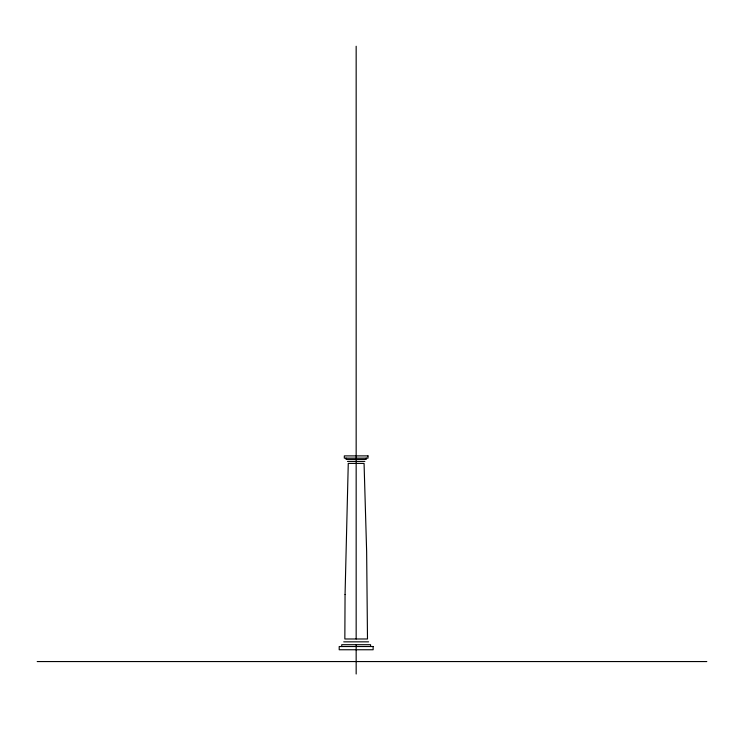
<?xml version="1.0" encoding="UTF-8"?>
<svg xmlns="http://www.w3.org/2000/svg" width="744" height="744" viewBox="0 0 744 744"><rect width="100%" height="100%" fill="white"/><g stroke="black" fill="none" stroke-linecap="round" stroke-linejoin="round"><path stroke-width="1.12" d="M347.476 461.41L364.858 461.41M343.709 641.84L368.615 641.84M37.2 661.556L706.8 661.556M370.586 646.527L370.586 644.695L341.747 644.695L341.747 646.527M366.234 458.137L366.234 459.42L346.099 459.42L346.099 458.137M356.162 46.249L356.162 638.984M356.162 644.695L356.162 673.999M345.058 594.493L344.844 638.984L367.49 638.984L366.643 551.723L364.067 463.4L348.266 463.4L345.058 594.493M368.01 455.886L344.323 455.886L344.323 458.137L368.01 458.137L368.01 455.886M373.135 646.527L339.199 646.527L339.199 649.754L373.135 649.754L373.135 646.527"/></g></svg>
